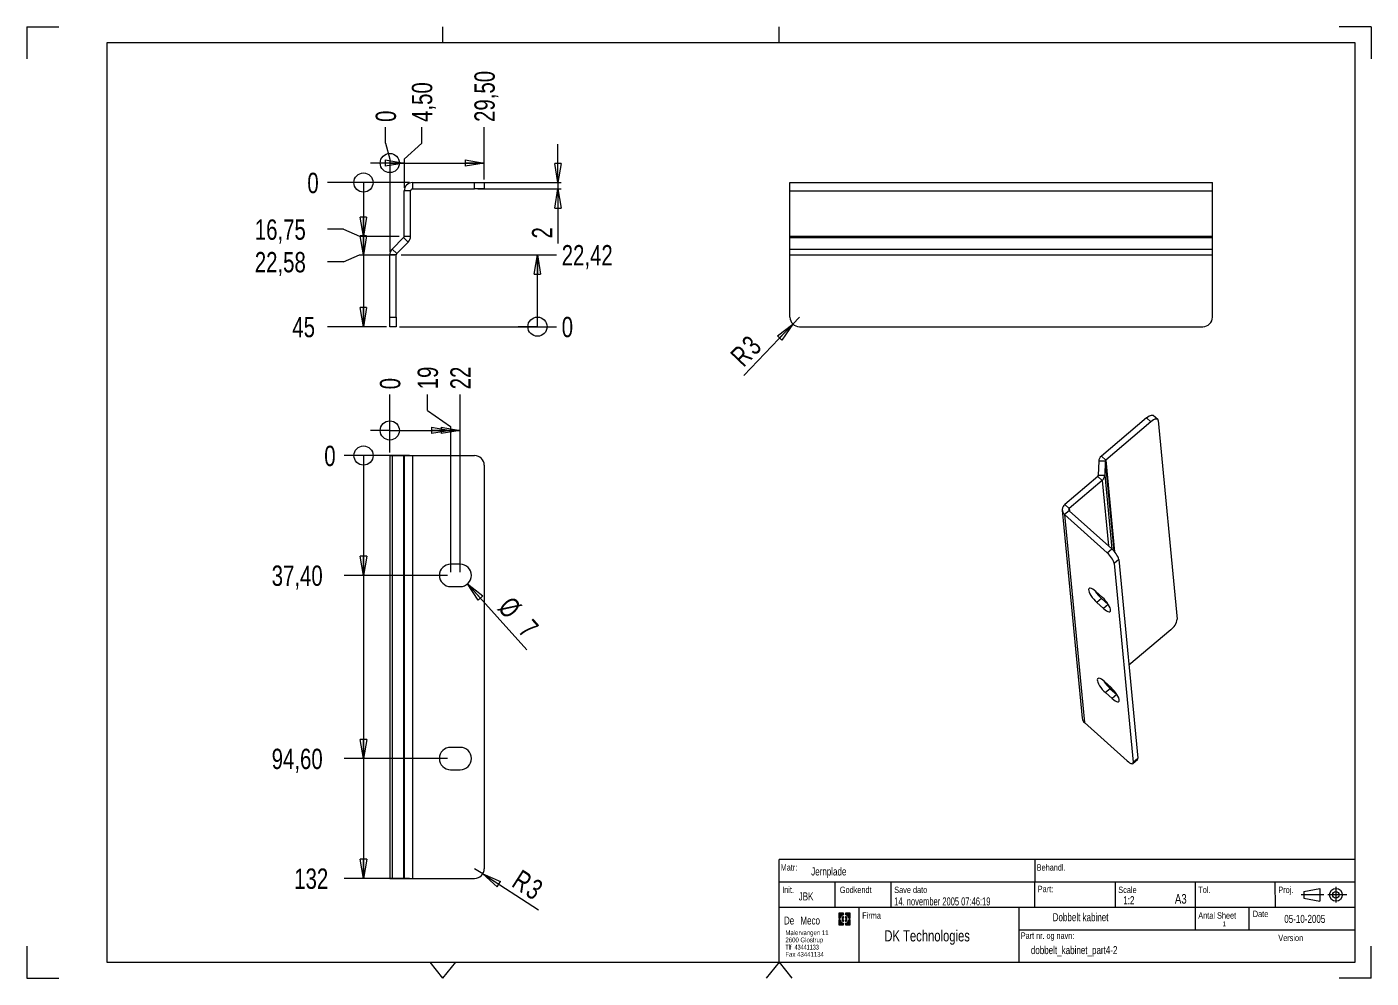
# Model space of a CAD drawing. Extents: x 0 to 420, y 0 to 297.
import ezdxf

# ---------------------------------------------------------------- set-up
doc = ezdxf.new("R2010")
doc.units = 0
doc.layers.get('0').update_dxf_attribs({"linetype": 'CONTINUOUS'})
doc.layers.add('FORMAT', color=7, linetype='CONTINUOUS')
doc.styles.add('SLDTEXTSTYLE0', font='TXT', dxfattribs={"width": 0.75})
doc.styles.add('SLDTEXTSTYLE1', font='TXT', dxfattribs={"width": 0.675})
doc.styles.add('SLDTEXTSTYLE2', font='TXT', dxfattribs={"width": 0.681818})
doc.styles.add('SLDTEXTSTYLE3', font='TXT', dxfattribs={"width": 0.703125})
doc.dimstyles.new('SLDDIMSTYLE0', dxfattribs={"dimtxt": 6.35, "dimasz": 1.998133, "dimexe": 0, "dimexo": 0.0625, "dimgap": 1.5875, "dimtad": 0, "dimtih": 1, "dimtoh": 1, "dimdec": 0, "dimtxsty": 'SLDTEXTSTYLE0', "dimblk1": 'ORIGIN', "dimblk2": 'ORIGIN', "dimsah": 1, "dimcen": 0.09, "dimazin": 3, "dimtfac": 1, "dimtofl": 0, "dimtmove": 0, "dimatfit": 3, "dimtolj": 1, "dimtzin": 12})
doc.dimstyles.new('SLDDIMSTYLE1', dxfattribs={"dimtxt": 6.35, "dimasz": 5.9944, "dimexe": 0, "dimexo": 0.0625, "dimgap": 1.5875, "dimtad": 0, "dimtih": 1, "dimtoh": 1, "dimzin": 12, "dimtxsty": 'SLDTEXTSTYLE0', "dimblk1": 'CLOSED', "dimblk2": 'CLOSED', "dimsah": 1, "dimcen": 0.09, "dimazin": 3, "dimtfac": 1, "dimtofl": 0, "dimtmove": 0, "dimatfit": 3, "dimtolj": 1, "dimtzin": 12})
doc.dimstyles.new('SLDDIMSTYLE2', dxfattribs={"dimtxt": 6.35, "dimasz": 5.9944, "dimexe": 0, "dimexo": 0.0625, "dimgap": 1.5875, "dimtad": 1, "dimtih": 1, "dimtoh": 1, "dimzin": 12, "dimtxsty": 'SLDTEXTSTYLE0', "dimblk1": 'CLOSED', "dimblk2": 'CLOSED', "dimsah": 1, "dimcen": 0.09, "dimazin": 3, "dimtfac": 1, "dimtofl": 0, "dimtmove": 0, "dimatfit": 3, "dimtolj": 1, "dimtzin": 12})
doc.dimstyles.new('SLDDIMSTYLE3', dxfattribs={"dimtxt": 6.35, "dimasz": 5.9944, "dimexe": 0, "dimexo": 0.0625, "dimgap": 1.5875, "dimtad": 1, "dimtih": 1, "dimtoh": 1, "dimzin": 12, "dimtxsty": 'SLDTEXTSTYLE0', "dimblk1": 'CLOSED', "dimblk2": 'CLOSED', "dimsah": 1, "dimcen": 0.09, "dimazin": 3, "dimtfac": 1, "dimtofl": 0, "dimtmove": 0, "dimatfit": 3, "dimtolj": 1, "dimtzin": 12})
doc.dimstyles.new('SLDDIMSTYLE4', dxfattribs={"dimtxt": 6.35, "dimasz": 5.9944, "dimexe": 0, "dimexo": 0.0625, "dimgap": 1.5875, "dimtad": 1, "dimtih": 1, "dimtoh": 1, "dimzin": 12, "dimtxsty": 'SLDTEXTSTYLE0', "dimblk1": 'CLOSED', "dimblk2": 'CLOSED', "dimsah": 1, "dimcen": 0.09, "dimazin": 3, "dimtfac": 1, "dimtofl": 0, "dimtmove": 0, "dimatfit": 3, "dimtolj": 1, "dimtzin": 12})

# ---------------------------------------------------------------- blocks, each defined once
blk = doc.blocks.new('_ORIGIN')
at = {"color": 0, "linetype": 'BYBLOCK'}
blk.add_line((0, 0), (-1, 0), dxfattribs=at)
blk.add_circle((0, 0), 0.5, dxfattribs=at)
blk = doc.blocks.new('*D1')
at = {"layer": 'FORMAT'}
blk.add_line((119.5, 163.15), (99.18, 163.15), dxfattribs=at)
at = {"layer": 'FORMAT', "xscale": 5.9944, "yscale": 5.9944}
blk.add_blockref('_ORIGIN', (105.18, 163.15, 0.1), dxfattribs=at)
at = {"layer": 'FORMAT', "insert": (92.91, 166.22), "char_height": 6.35, "attachment_point": 1, "style": 'SLDTEXTSTYLE0'}
blk.add_mtext('0', dxfattribs=at)
blk = doc.blocks.new('_CLOSED')
at = {"color": 0, "linetype": 'BYBLOCK'}
for p, q in [((-1, 0.166667), (0, 0)), ((-1, 0.166667), (-1, -0.166667)), ((0, 0), (-1, -0.166667)), ((0, 0), (-1, 0))]:
    blk.add_line(p, q, dxfattribs=at)
blk = doc.blocks.new('*D3')
at = {"layer": 'FORMAT'}
for p, q in [((105.18, 163.15), (105.18, 125.75)), ((131.4, 125.75), (99.18, 125.75))]:
    blk.add_line(p, q, dxfattribs=at)
at = {"layer": 'FORMAT', "xscale": 5.9944, "yscale": 5.9944, "rotation": 270.0000000000004}
blk.add_blockref('_CLOSED', (105.18, 125.75, 0.1), dxfattribs=at)
at = {"layer": 'FORMAT', "insert": (76.49, 128.82), "char_height": 6.35, "attachment_point": 1, "style": 'SLDTEXTSTYLE0'}
blk.add_mtext('37,40', dxfattribs=at)
blk = doc.blocks.new('*D5')
at = {"layer": 'FORMAT'}
for p, q in [((105.18, 125.75), (105.18, 68.55)), ((131.4, 68.55), (99.18, 68.55))]:
    blk.add_line(p, q, dxfattribs=at)
at = {"layer": 'FORMAT', "xscale": 5.9944, "yscale": 5.9944, "rotation": 270.0000000000004}
blk.add_blockref('_CLOSED', (105.18, 68.55, 0.1), dxfattribs=at)
at = {"layer": 'FORMAT', "insert": (76.49, 71.62), "char_height": 6.35, "attachment_point": 1, "style": 'SLDTEXTSTYLE0'}
blk.add_mtext('94,60', dxfattribs=at)
blk = doc.blocks.new('*D6')
at = {"layer": 'FORMAT'}
for p, q in [((105.18, 68.55), (105.18, 31.15)), ((119.5, 31.15), (99.18, 31.15))]:
    blk.add_line(p, q, dxfattribs=at)
at = {"layer": 'FORMAT', "xscale": 5.9944, "yscale": 5.9944, "rotation": 270.0000000000004}
blk.add_blockref('_CLOSED', (105.18, 31.15, 0.1), dxfattribs=at)
at = {"layer": 'FORMAT', "insert": (83.53, 34.22), "char_height": 6.35, "attachment_point": 1, "style": 'SLDTEXTSTYLE0'}
blk.add_mtext('132', dxfattribs=at)
blk = doc.blocks.new('*D7')
at = {"layer": 'FORMAT'}
blk.add_line((113.39, 164.14), (113.39, 182.26), dxfattribs=at)
at = {"layer": 'FORMAT', "xscale": 5.9944, "yscale": 5.9944}
blk.add_blockref('_ORIGIN', (113.39, 171.01, 0.1), dxfattribs=at)
at = {"layer": 'FORMAT', "insert": (110.32, 183.84), "char_height": 6.35, "attachment_point": 1, "rotation": 90, "style": 'SLDTEXTSTYLE0'}
blk.add_mtext('0', dxfattribs=at)
blk = doc.blocks.new('*D8')
at = {"layer": 'FORMAT'}
for p, q in [((125.16, 177.26), (125.16, 182.26)), ((125.16, 177.26), (132.39, 172.26)), ((132.39, 172.26), (132.39, 126.74)), ((113.39, 171.01), (132.39, 171.01))]:
    blk.add_line(p, q, dxfattribs=at)
at = {"layer": 'FORMAT', "xscale": 5.9944, "yscale": 5.9944}
blk.add_blockref('_CLOSED', (132.39, 171.01, 0.1), dxfattribs=at)
at = {"layer": 'FORMAT', "insert": (122.09, 183.84), "char_height": 6.35, "attachment_point": 1, "rotation": 90, "style": 'SLDTEXTSTYLE0'}
blk.add_mtext('19', dxfattribs=at)
blk = doc.blocks.new('*D9')
at = {"layer": 'FORMAT'}
for p, q in [((135.39, 126.74), (135.39, 182.26)), ((132.39, 171.01), (135.39, 171.01))]:
    blk.add_line(p, q, dxfattribs=at)
at = {"layer": 'FORMAT', "xscale": 5.9944, "yscale": 5.9944}
blk.add_blockref('_CLOSED', (135.39, 171.01, 0.1), dxfattribs=at)
at = {"layer": 'FORMAT', "insert": (132.32, 183.84), "char_height": 6.35, "attachment_point": 1, "rotation": 90, "style": 'SLDTEXTSTYLE0'}
blk.add_mtext('22', dxfattribs=at)
blk = doc.blocks.new('*D10')
at = {"layer": 'FORMAT'}
blk.add_line((137.72, 123.14), (156.17, 102.53), dxfattribs=at)
at = {"layer": 'FORMAT', "xscale": 5.9944, "yscale": 5.9944, "rotation": 131.8299666626643}
blk.add_blockref('_CLOSED', (137.72, 123.14, 22.6), dxfattribs=at)
at = {"layer": 'FORMAT', "char_height": 6.35, "attachment_point": 1, "rotation": 311.83, "style": 'SLDTEXTSTYLE0'}
for s, insert in [('%%c', (151.56, 119.67)), ('7', (157.94, 112.54))]:
    blk.add_mtext(s, dxfattribs=dict(at, insert=insert))
blk = doc.blocks.new('*D11')
at = {"layer": 'FORMAT'}
for q in [(139.89, 34.15), (159.84, 21.34)]:
    blk.add_line((142.41, 32.53), q, dxfattribs=at)
at = {"layer": 'FORMAT', "xscale": 5.9944, "yscale": 5.9944, "rotation": 147.2956078243763}
blk.add_blockref('_CLOSED', (142.41, 32.53, 22.6), dxfattribs=at)
at = {"layer": 'FORMAT', "char_height": 6.35, "attachment_point": 1, "rotation": 327.2956, "style": 'SLDTEXTSTYLE0'}
for s, insert in [('R', (154.52, 34.17)), ('3', (158.84, 31.4))]:
    blk.add_mtext(s, dxfattribs=dict(at, insert=insert))
blk = doc.blocks.new('*D12')
at = {"layer": 'FORMAT'}
blk.add_line((119.5, 248.39), (93.91, 248.39), dxfattribs=at)
at = {"layer": 'FORMAT', "xscale": 5.9944, "yscale": 5.9944}
blk.add_blockref('_ORIGIN', (105.16, 248.39, 0.1), dxfattribs=at)
at = {"layer": 'FORMAT', "insert": (87.63, 251.46), "char_height": 6.35, "attachment_point": 1, "style": 'SLDTEXTSTYLE0'}
blk.add_mtext('0', dxfattribs=at)
blk = doc.blocks.new('*D13')
at = {"layer": 'FORMAT'}
for p, q in [((105.16, 248.39), (105.16, 231.64)), ((98.91, 233.81), (93.91, 233.81)), ((98.91, 233.81), (103.91, 231.64)), ((103.91, 231.64), (116.3, 231.64))]:
    blk.add_line(p, q, dxfattribs=at)
at = {"layer": 'FORMAT', "xscale": 5.9944, "yscale": 5.9944, "rotation": 270.0000000000004}
blk.add_blockref('_CLOSED', (105.16, 231.64, 0.1), dxfattribs=at)
at = {"layer": 'FORMAT', "insert": (71.21, 236.88), "char_height": 6.35, "attachment_point": 1, "style": 'SLDTEXTSTYLE0'}
blk.add_mtext('16,75', dxfattribs=at)
blk = doc.blocks.new('*D14')
at = {"layer": 'FORMAT'}
for p, q in [((105.16, 231.64), (105.16, 225.81)), ((98.91, 223.64), (93.91, 223.64)), ((98.91, 223.64), (103.91, 225.81)), ((103.91, 225.81), (115, 225.81))]:
    blk.add_line(p, q, dxfattribs=at)
at = {"layer": 'FORMAT', "xscale": 5.9944, "yscale": 5.9944, "rotation": 270.0000000000004}
blk.add_blockref('_CLOSED', (105.16, 225.81, 0.1), dxfattribs=at)
at = {"layer": 'FORMAT', "insert": (71.21, 226.71), "char_height": 6.35, "attachment_point": 1, "style": 'SLDTEXTSTYLE0'}
blk.add_mtext('22,58', dxfattribs=at)
blk = doc.blocks.new('*D15')
at = {"layer": 'FORMAT'}
for p, q in [((105.16, 225.81), (105.16, 203.39)), ((112.4, 203.39), (93.91, 203.39))]:
    blk.add_line(p, q, dxfattribs=at)
at = {"layer": 'FORMAT', "xscale": 5.9944, "yscale": 5.9944, "rotation": 270.0000000000004}
blk.add_blockref('_CLOSED', (105.16, 203.39, 0.1), dxfattribs=at)
at = {"layer": 'FORMAT', "insert": (82.94, 206.46), "char_height": 6.35, "attachment_point": 1, "style": 'SLDTEXTSTYLE0'}
blk.add_mtext('45', dxfattribs=at)
blk = doc.blocks.new('*D16')
at = {"layer": 'FORMAT'}
for p, q in [((112.05, 260.74), (112.05, 265.74)), ((112.05, 260.74), (113.39, 255.74)), ((113.39, 255.74), (113.39, 226.8))]:
    blk.add_line(p, q, dxfattribs=at)
at = {"layer": 'FORMAT', "xscale": 5.9944, "yscale": 5.9944}
blk.add_blockref('_ORIGIN', (113.39, 254.49, 0.1), dxfattribs=at)
at = {"layer": 'FORMAT', "insert": (108.98, 267.33), "char_height": 6.35, "attachment_point": 1, "rotation": 90, "style": 'SLDTEXTSTYLE0'}
blk.add_mtext('0', dxfattribs=at)
blk = doc.blocks.new('*D17')
at = {"layer": 'FORMAT'}
for p, q in [((123.37, 260.74), (123.37, 265.74)), ((123.37, 260.74), (117.89, 255.74)), ((113.39, 254.49), (117.89, 254.49)), ((117.89, 255.74), (117.89, 246.78))]:
    blk.add_line(p, q, dxfattribs=at)
at = {"layer": 'FORMAT', "xscale": 5.9944, "yscale": 5.9944}
blk.add_blockref('_CLOSED', (117.89, 254.49, 0.1), dxfattribs=at)
at = {"layer": 'FORMAT', "insert": (120.3, 267.33), "char_height": 6.35, "attachment_point": 1, "rotation": 90, "style": 'SLDTEXTSTYLE0'}
blk.add_mtext('4,50', dxfattribs=at)
blk = doc.blocks.new('*D18')
at = {"layer": 'FORMAT'}
for p, q in [((142.89, 249.38), (142.89, 265.74)), ((117.89, 254.49), (142.89, 254.49))]:
    blk.add_line(p, q, dxfattribs=at)
at = {"layer": 'FORMAT', "xscale": 5.9944, "yscale": 5.9944}
blk.add_blockref('_CLOSED', (142.89, 254.49, 0.1), dxfattribs=at)
at = {"layer": 'FORMAT', "insert": (139.82, 267.33), "char_height": 6.35, "attachment_point": 1, "rotation": 90, "style": 'SLDTEXTSTYLE0'}
blk.add_mtext('29,50', dxfattribs=at)
blk = doc.blocks.new('*D19')
at = {"layer": 'FORMAT'}
blk.add_line((116.38, 203.39), (165.52, 203.39), dxfattribs=at)
at = {"layer": 'FORMAT', "xscale": 5.9944, "yscale": 5.9944}
blk.add_blockref('_ORIGIN', (159.53, 203.39, 0.1), dxfattribs=at)
at = {"layer": 'FORMAT', "insert": (167.11, 206.46), "char_height": 6.35, "attachment_point": 1, "style": 'SLDTEXTSTYLE0'}
blk.add_mtext('0', dxfattribs=at)
blk = doc.blocks.new('*D20')
at = {"layer": 'FORMAT'}
for p, q in [((116.98, 225.81), (165.52, 225.81)), ((159.53, 203.39), (159.53, 225.81))]:
    blk.add_line(p, q, dxfattribs=at)
at = {"layer": 'FORMAT', "xscale": 5.9944, "yscale": 5.9944, "rotation": 90.0000000000004}
blk.add_blockref('_CLOSED', (159.53, 225.81, 0.1), dxfattribs=at)
at = {"layer": 'FORMAT', "insert": (167.11, 228.88), "char_height": 6.35, "attachment_point": 1, "style": 'SLDTEXTSTYLE0'}
blk.add_mtext('22,42', dxfattribs=at)
blk = doc.blocks.new('*D21')
at = {"layer": 'FORMAT'}
for p, q in [((165.93, 248.39), (165.93, 260.38)), ((140.88, 248.39), (166.92, 248.39)), ((165.93, 248.39), (165.93, 246.39)), ((140.88, 246.39), (166.92, 246.39)), ((165.93, 246.39), (165.93, 229.34))]:
    blk.add_line(p, q, dxfattribs=at)
at = {"layer": 'FORMAT', "xscale": 5.9944, "yscale": 5.9944}
for p, rotation in [((165.93, 248.39, 0.1), 270.0000000000004), ((165.93, 246.39, 0.1), 90.0000000000004)]:
    blk.add_blockref('_CLOSED', p, dxfattribs=dict(at, rotation=rotation))
at = {"layer": 'FORMAT', "insert": (157.82, 230.93), "char_height": 6.35, "attachment_point": 1, "rotation": 90, "style": 'SLDTEXTSTYLE0'}
blk.add_mtext('2', dxfattribs=at)
blk = doc.blocks.new('*D22')
at = {"layer": 'FORMAT'}
for q in [(241.43, 206.39), (223.97, 188.2)]:
    blk.add_line((239.35, 204.22), q, dxfattribs=at)
at = {"layer": 'FORMAT', "xscale": 5.9944, "yscale": 5.9944, "rotation": 46.18033784916314}
blk.add_blockref('_CLOSED', (239.35, 204.22, 14.6), dxfattribs=at)
at = {"layer": 'FORMAT', "char_height": 6.35, "attachment_point": 1, "rotation": 46.1803, "style": 'SLDTEXTSTYLE0'}
for s, insert in [('3', (222.89, 198.56)), ('R', (219.34, 194.85))]:
    blk.add_mtext(s, dxfattribs=dict(at, insert=insert))

msp = doc.modelspace()

# ---------------------------------------------------------------- linework, layer by layer
at = {"color": 7, "linetype": 'CONTINUOUS'}
for p, q in [((0, 297), (0, 287)), ((0, 297), (10, 297)), ((130, 292), (130, 297)), ((235, 292), (235, 297)), ((420, 297), (410, 297)), ((420, 297), (420, 287)), ((25, 292), (25, 5)), ((415, 292), (25, 292)), ((415, 5), (415, 292)), ((120.4891, 248.3879), (120.4891, 246.3879)), ((120.4891, 248.3879), (139.8891, 248.3879)), ((139.8891, 246.3879), (139.8891, 248.3879)), ((139.8891, 248.3879), (142.8891, 248.3879)), ((142.8891, 248.3879), (142.8891, 246.3879)), ((238.4261, 248.3879), (370.4261, 248.3879)), ((238.4261, 245.7879), (238.4261, 248.3879)), ((370.4261, 245.7879), (370.4261, 248.3879)), ((119.8891, 245.7879), (117.8891, 245.7879)), ((117.8891, 231.6364), (117.8891, 245.7879)), ((119.8891, 231.6364), (119.8891, 245.7879)), ((120.4891, 246.3879), (139.8891, 246.3879)), ((142.8891, 246.3879), (139.8891, 246.3879)), ((238.4261, 245.7879), (370.4261, 245.7879)), ((238.4261, 231.6364), (238.4261, 245.7879)), ((370.4261, 231.6364), (370.4261, 245.7879)), ((114.1506, 227.6494), (117.7133, 231.2121)), ((119.1276, 229.7979), (117.7133, 231.2121)), ((117.8891, 231.6364), (119.8891, 231.6364)), ((238.4261, 231.2121), (238.4261, 231.6364)), ((238.4261, 231.6364), (370.4261, 231.6364)), ((238.4261, 227.6494), (238.4261, 231.2121)), ((238.4261, 231.2121), (370.4261, 231.2121)), ((370.4261, 231.2121), (370.4261, 231.6364)), ((370.4261, 227.6494), (370.4261, 231.2121)), ((114.1506, 227.6494), (115.5648, 226.2352)), ((115.5648, 226.2352), (119.1276, 229.7979)), ((238.4261, 227.6494), (370.4261, 227.6494)), ((238.4261, 225.8109), (238.4261, 227.6494)), ((370.4261, 225.8109), (370.4261, 227.6494)), ((115.3891, 225.8109), (113.3891, 225.8109)), ((113.3891, 206.3879), (113.3891, 225.8109)), ((115.3891, 206.3879), (115.3891, 225.8109)), ((238.4261, 206.3879), (238.4261, 225.8109)), ((238.4261, 225.8109), (370.4261, 225.8109)), ((370.4261, 206.3879), (370.4261, 225.8109)), ((113.3891, 206.3879), (115.3891, 206.3879)), ((113.3891, 203.3879), (113.3891, 206.3879)), ((115.3891, 206.3879), (115.3891, 203.3879)), ((115.3891, 203.3879), (113.3891, 203.3879)), ((241.4261, 203.3879), (367.4261, 203.3879)), ((349.7999, 174.9236), (335.7118, 162.9733)), ((351.1735, 173.6915), (337.0854, 161.7412)), ((351.1735, 173.6915), (349.7999, 174.9236)), ((353.318, 174.4491), (351.9444, 175.6813)), ((353.4908, 174.0617), (359.4256, 112.0885)), ((113.3891, 163.1499), (113.3891, 31.1499)), ((113.3891, 163.1499), (114.1506, 163.1499)), ((114.1506, 163.1499), (114.1506, 31.1499)), ((114.1506, 163.1499), (117.7133, 163.1499)), ((117.7133, 163.1499), (117.7133, 31.1499)), ((117.7133, 163.1499), (117.8891, 163.1499)), ((117.8891, 163.1499), (117.8891, 31.1499)), ((117.8891, 163.1499), (120.4891, 163.1499)), ((120.4891, 163.1499), (120.4891, 31.1499)), ((120.4891, 163.1499), (139.8891, 163.1499)), ((142.8891, 160.1499), (142.8891, 34.1499)), ((334.9013, 161.373), (334.764, 156.9861)), ((336.8984, 161.3719), (334.9013, 161.373)), ((335.7118, 162.9733), (337.0854, 161.7412)), ((336.8984, 161.3719), (336.761, 156.985)), ((336.8984, 161.3719), (339.5768, 133.4027)), ((337.0854, 161.7412), (339.8262, 133.1207)), ((334.577, 156.6168), (324.3125, 147.9099)), ((335.9505, 155.3847), (334.577, 156.6168)), ((334.764, 156.9861), (336.761, 156.985)), ((336.761, 156.985), (338.9612, 134.0102)), ((335.9505, 155.3847), (325.6861, 146.6778)), ((335.9505, 155.3847), (337.9069, 134.956)), ((324.3125, 147.9099), (325.6861, 146.6778)), ((323.51, 146.0603), (329.7273, 81.1359)), ((325.6629, 145.939), (324.2123, 144.7084)), ((324.2123, 144.7084), (330.4296, 79.7841)), ((324.2123, 144.7084), (337.536, 132.7569)), ((325.6629, 145.939), (338.9866, 133.9874)), ((325.6861, 146.6778), (325.7656, 145.8469)), ((337.536, 132.7569), (338.9866, 133.9874)), ((341.1883, 130.6637), (339.7377, 129.4331)), ((341.1883, 130.6637), (347.1231, 68.6904)), ((135.3891, 129.2499), (132.3891, 129.2499)), ((339.7377, 129.4331), (345.6724, 67.4599)), ((132.3891, 122.2499), (135.3891, 122.2499)), ((336.0422, 118.8554), (333.9818, 120.7036)), ((335.7622, 118.4911), (334.3115, 117.2606)), ((335.7622, 118.4911), (337.8225, 116.6429)), ((334.3115, 117.2606), (336.3719, 115.4124)), ((337.8225, 116.6429), (336.3719, 115.4124)), ((337.8225, 116.6429), (338.0074, 116.4818)), ((357.3909, 108.7671), (344.3449, 97.7008)), ((338.7364, 90.7215), (336.676, 92.5697)), ((338.4564, 90.3572), (337.0057, 89.1267)), ((337.0057, 89.1267), (339.0661, 87.2785)), ((338.4564, 90.3572), (340.5167, 88.509)), ((340.5167, 88.509), (339.0661, 87.2785)), ((340.3376, 88.9077), (340.2012, 88.792)), ((340.5167, 88.509), (340.7016, 88.3479)), ((330.4296, 79.7841), (343.7533, 67.8325)), ((135.3891, 72.0499), (132.3891, 72.0499)), ((345.5527, 67.0203), (347.0033, 68.2508)), ((345.6724, 67.4599), (347.1231, 68.6904)), ((132.3891, 65.0499), (135.3891, 65.0499)), ((235, 5), (235, 37)), ((415, 37), (235, 37)), ((314.9415, 37), (314.9415, 30)), ((113.3891, 31.1499), (114.1506, 31.1499)), ((114.1506, 31.1499), (117.7133, 31.1499)), ((117.7133, 31.1499), (117.8891, 31.1499)), ((117.8891, 31.1499), (120.4891, 31.1499)), ((120.4891, 31.1499), (139.8891, 31.1499)), ((415, 30), (235, 30)), ((252.5, 22), (252.5, 30)), ((270, 22), (270, 30)), ((314.9415, 22), (314.9415, 30)), ((340, 30), (340, 22)), ((365, 30), (365, 15)), ((390.0835, 22), (390, 30)), ((405.1996, 26), (398.1524, 26)), ((399, 27), (404, 28)), ((399, 27), (399, 25)), ((404, 28), (404, 24)), ((412.4163, 26), (406.4589, 26)), ((409, 28.4573), (409, 23.5669)), ((415, 22), (235, 22)), ((260, 5), (260, 22)), ((310, 5), (310, 22)), ((381.7417, 22), (381.7417, 15)), ((399, 25), (404, 24)), ((255.1997, 20.2343), (253.6647, 20.2343)), ((253.6647, 20.2343), (253.6647, 18.6993)), ((253.6647, 18.6993), (254.09, 18.6993)), ((253.6647, 18.1693), (253.6647, 16.6343)), ((254.09, 18.1693), (253.6647, 18.1693)), ((253.7147, 20.1843), (253.7147, 18.7493)), ((255.1497, 20.1843), (253.7147, 20.1843)), ((253.7147, 18.7493), (254.0493, 18.7493)), ((253.7147, 18.1193), (253.7147, 16.6843)), ((254.0493, 18.1193), (253.7147, 18.1193)), ((254.1407, 19.0962), (253.7432, 18.7848)), ((253.7432, 18.7848), (254.0303, 18.7937)), ((254.7371, 19.7387), (253.7498, 19.4473)), ((253.7498, 19.4473), (254.6664, 19.6769)), ((254.6664, 19.6769), (253.7498, 19.2463)), ((253.7498, 19.4473), (254.6664, 19.6769)), ((253.7498, 19.2463), (254.5582, 19.6018)), ((253.7498, 19.2463), (254.5582, 19.6018)), ((254.5582, 19.6018), (253.7498, 19.4473)), ((254.4235, 19.5002), (253.7498, 19.2463)), ((254.4235, 19.5002), (253.7542, 18.9615)), ((253.7542, 18.9615), (254.302, 19.3832)), ((253.7542, 18.9615), (254.302, 19.3832)), ((254.1407, 19.0962), (253.7542, 18.9615)), ((254.5582, 19.6018), (253.7564, 19.1072)), ((253.7564, 19.1072), (254.4235, 19.5002)), ((253.7564, 19.1072), (254.4235, 19.5002)), ((254.302, 19.3832), (253.7564, 19.1072)), ((255.1037, 19.8734), (253.7608, 19.6747)), ((253.7608, 19.6747), (255.1497, 19.8497)), ((255.1497, 19.8497), (253.7608, 19.6747)), ((253.7608, 19.6747), (255.1497, 19.8497)), ((253.7608, 19.6747), (254.8674, 19.7807)), ((253.7608, 19.6747), (254.8674, 19.7807)), ((254.8674, 19.7807), (253.7608, 19.6747)), ((254.7371, 19.7387), (253.7608, 19.6747)), ((254.302, 19.3832), (253.7653, 18.8444)), ((253.7653, 18.8444), (254.1407, 19.0962)), ((253.7653, 18.8444), (254.1407, 19.0962)), ((254.0303, 18.7937), (253.7653, 18.8444)), ((254.8674, 19.7807), (253.7675, 19.6129)), ((253.7675, 19.6129), (254.7371, 19.7387)), ((253.7675, 19.6129), (254.7371, 19.7387)), ((254.6664, 19.6769), (253.7675, 19.6129)), ((255.1037, 20.1251), (253.7697, 19.8602)), ((253.7697, 19.8602), (255.1037, 19.8734)), ((253.7697, 19.8602), (255.1037, 19.8734)), ((255.1037, 19.8734), (253.7697, 19.8602)), ((253.7697, 19.8602), (255.1037, 19.8734)), ((255.1037, 19.8734), (253.7697, 19.8602)), ((253.7697, 19.8602), (255.1037, 19.8734)), ((255.1497, 19.8497), (253.7697, 19.8602)), ((253.7805, 16.7459), (253.7739, 18.0733)), ((253.7739, 18.0733), (254.0388, 16.7393)), ((253.7763, 20.1185), (255.1037, 20.1251)), ((255.1037, 19.8734), (253.7763, 20.1185)), ((254.0256, 18.0733), (253.7805, 16.7459)), ((254.0388, 16.7393), (254.0256, 18.0733)), ((254.0256, 18.0733), (254.2243, 16.7304)), ((254.0388, 16.7393), (254.0256, 18.0733)), ((254.0256, 18.0733), (254.0388, 16.7393)), ((254.0388, 16.7393), (254.0256, 18.0733)), ((254.0256, 18.0733), (254.0388, 16.7393)), ((254.0388, 16.7393), (254.0256, 18.0733)), ((254.0493, 18.1193), (254.0388, 16.7393)), ((254.2243, 16.7304), (254.0493, 18.1193)), ((254.0493, 18.1193), (254.2243, 16.7304)), ((254.2243, 16.7304), (254.0493, 18.1193)), ((254.2243, 16.7304), (254.1183, 17.837)), ((254.1183, 17.837), (254.2243, 16.7304)), ((254.2243, 16.7304), (254.1183, 17.837)), ((254.1183, 17.837), (254.2861, 16.7371)), ((254.2861, 16.7371), (254.1603, 17.7067)), ((254.1603, 17.7067), (254.4517, 16.7194)), ((254.2861, 16.7371), (254.1603, 17.7067)), ((254.1603, 17.7067), (254.2243, 16.7304)), ((254.4517, 16.7194), (254.2221, 17.636)), ((254.2221, 17.636), (254.6527, 16.7194)), ((254.4517, 16.7194), (254.2221, 17.636)), ((254.2221, 17.636), (254.2861, 16.7371)), ((254.6527, 16.7194), (254.2972, 17.5278)), ((254.2972, 17.5278), (254.7918, 16.726)), ((254.6527, 16.7194), (254.2972, 17.5278)), ((254.2972, 17.5278), (254.4517, 16.7194)), ((254.7918, 16.726), (254.3987, 17.3931)), ((254.3987, 17.3931), (254.9375, 16.7238)), ((254.7918, 16.726), (254.3987, 17.3931)), ((254.3987, 17.3931), (254.6527, 16.7194)), ((254.9375, 16.7238), (254.5158, 17.2716)), ((254.5158, 17.2716), (255.0545, 16.7349)), ((254.9375, 16.7238), (254.5158, 17.2716)), ((254.5158, 17.2716), (254.7918, 16.726)), ((254.6571, 18.6993), (255.1997, 18.6993)), ((255.1997, 18.1693), (254.6571, 18.1693)), ((254.7293, 18.7493), (255.1497, 18.7493)), ((255.1497, 18.1193), (254.7293, 18.1193)), ((255.117, 18.8798), (254.7967, 18.776)), ((254.7967, 18.776), (255.1082, 18.7848)), ((254.9221, 17.9165), (254.8006, 18.0844)), ((254.8006, 18.0844), (255.0126, 17.8436)), ((255.0545, 16.7349), (254.8028, 17.1103)), ((254.8028, 17.1103), (255.1142, 16.7128)), ((255.0545, 16.7349), (254.8028, 17.1103)), ((254.8028, 17.1103), (254.9375, 16.7238)), ((255.1148, 18.9526), (254.8365, 18.8246)), ((254.8365, 18.8246), (255.117, 18.8798)), ((254.8365, 18.8246), (255.117, 18.8798)), ((255.1082, 18.7848), (254.8365, 18.8246)), ((255.1148, 19.0984), (254.874, 18.8864)), ((254.874, 18.8864), (255.1148, 18.9526)), ((254.874, 18.8864), (255.1148, 18.9526)), ((255.117, 18.8798), (254.874, 18.8864)), ((254.9463, 18.0844), (254.9221, 17.9165)), ((255.0126, 17.8436), (254.9463, 18.0844)), ((254.9463, 18.0844), (255.0744, 17.8061)), ((255.0126, 17.8436), (254.9463, 18.0844)), ((254.9469, 18.9769), (255.1148, 19.0984)), ((255.1148, 18.9526), (254.9469, 18.9769)), ((255.0192, 18.0866), (255.0126, 17.8436)), ((255.0744, 17.8061), (255.0192, 18.0866)), ((255.0192, 18.0866), (255.123, 17.7663)), ((255.0744, 17.8061), (255.0192, 18.0866)), ((255.1053, 16.9999), (255.0545, 16.7349)), ((255.1142, 18.0778), (255.0744, 17.8061)), ((255.1142, 16.7128), (255.1053, 16.9999)), ((255.123, 17.7663), (255.1142, 18.0778)), ((255.1497, 19.8497), (255.1497, 20.1843)), ((255.1497, 18.7493), (255.1497, 19.1697)), ((255.1497, 17.6989), (255.1497, 18.1193)), ((255.1497, 16.6843), (255.1497, 17.0189)), ((255.1997, 19.809), (255.1997, 20.2343)), ((255.1997, 18.6993), (255.1997, 19.2419)), ((255.1997, 17.6267), (255.1997, 18.1693)), ((255.1997, 16.6343), (255.1997, 17.0596)), ((255.7297, 20.2343), (255.7297, 19.809)), ((257.2647, 20.2343), (255.7297, 20.2343)), ((255.7297, 19.2419), (255.7297, 18.6993)), ((255.7297, 18.6993), (256.2723, 18.6993)), ((256.2723, 18.1693), (255.7297, 18.1693)), ((255.7297, 18.1693), (255.7297, 17.6267)), ((255.7297, 17.0596), (255.7297, 16.6343)), ((255.7797, 20.1843), (255.7797, 19.8497)), ((257.2147, 20.1843), (255.7797, 20.1843)), ((255.7797, 19.1697), (255.7797, 18.7493)), ((255.7797, 18.7493), (256.2001, 18.7493)), ((256.2001, 18.1193), (255.7797, 18.1193)), ((255.7797, 18.1193), (255.7797, 17.6989)), ((257.1686, 17.1939), (255.7797, 17.0189)), ((255.7797, 17.0189), (257.1686, 17.1939)), ((257.1686, 17.1939), (255.7797, 17.0189)), ((255.7797, 17.0189), (257.1597, 17.0084)), ((255.7797, 17.0189), (255.7797, 16.6843)), ((255.9102, 18.782), (255.8064, 19.1023)), ((255.8064, 19.1023), (255.8152, 18.7908)), ((255.8124, 17.9888), (256.1327, 18.0926)), ((256.0929, 18.044), (255.8124, 17.9888)), ((256.0929, 18.044), (255.8124, 17.9888)), ((255.8124, 17.9888), (256.0554, 17.9822)), ((255.8146, 17.9159), (256.0929, 18.044)), ((256.0554, 17.9822), (255.8146, 17.9159)), ((255.8146, 17.7702), (256.0554, 17.9822)), ((256.0554, 17.9822), (255.8146, 17.9159)), ((255.8146, 17.9159), (255.9825, 17.8917)), ((255.9825, 17.8917), (255.8146, 17.7702)), ((256.1266, 19.7582), (255.8152, 20.1558)), ((255.8152, 20.1558), (255.8241, 19.8687)), ((255.8152, 18.7908), (255.855, 19.0625)), ((256.1327, 18.0926), (255.8212, 18.0838)), ((255.8212, 18.0838), (256.0929, 18.044)), ((255.8241, 19.8687), (255.8749, 20.1337)), ((255.8256, 16.9952), (257.1686, 17.1939)), ((257.1597, 17.0084), (255.8256, 16.9952)), ((257.1597, 17.0084), (255.8256, 16.9952)), ((255.8256, 16.9952), (257.1597, 17.0084)), ((257.1597, 17.0084), (255.8256, 16.9952)), ((255.8256, 16.9952), (257.1597, 17.0084)), ((255.8256, 16.7435), (257.1597, 17.0084)), ((257.1597, 17.0084), (255.8256, 16.9952)), ((255.8256, 16.9952), (257.1531, 16.7501)), ((255.855, 19.0625), (255.9102, 18.782)), ((255.983, 18.7842), (255.855, 19.0625)), ((255.855, 19.0625), (255.9102, 18.782)), ((255.8749, 20.1337), (256.1266, 19.7582)), ((256.4136, 19.597), (255.8749, 20.1337)), ((255.8749, 20.1337), (256.1266, 19.7582)), ((255.9102, 18.782), (255.9168, 19.025)), ((255.9168, 19.025), (255.983, 18.7842)), ((256.1288, 18.7842), (255.9168, 19.025)), ((255.9168, 19.025), (255.983, 18.7842)), ((255.983, 18.7842), (256.0073, 18.9521)), ((255.9919, 20.1448), (256.4136, 19.597)), ((256.1266, 19.7582), (255.9919, 20.1448)), ((256.5306, 19.4755), (255.9919, 20.1448)), ((255.9919, 20.1448), (256.4136, 19.597)), ((256.0073, 18.9521), (256.1288, 18.7842)), ((256.062, 17.0879), (257.1619, 17.2557)), ((257.1686, 17.1939), (256.062, 17.0879)), ((256.062, 17.0879), (257.1686, 17.1939)), ((257.1686, 17.1939), (256.062, 17.0879)), ((256.1376, 20.1426), (256.5306, 19.4755)), ((256.4136, 19.597), (256.1376, 20.1426)), ((256.6322, 19.3408), (256.1376, 20.1426)), ((256.1376, 20.1426), (256.5306, 19.4755)), ((256.1923, 17.1299), (257.1796, 17.4213)), ((257.1619, 17.2557), (256.1923, 17.1299)), ((257.1619, 17.2557), (256.1923, 17.1299)), ((256.1923, 17.1299), (257.1686, 17.1939)), ((256.263, 17.1917), (257.1796, 17.6223)), ((257.1796, 17.4213), (256.263, 17.1917)), ((257.1796, 17.4213), (256.263, 17.1917)), ((256.263, 17.1917), (257.1619, 17.2557)), ((256.2767, 20.1492), (256.6322, 19.3408)), ((256.5306, 19.4755), (256.2767, 20.1492)), ((256.7073, 19.2326), (256.2767, 20.1492)), ((256.2767, 20.1492), (256.6322, 19.3408)), ((256.3712, 17.2668), (257.173, 17.7614)), ((257.1796, 17.6223), (256.3712, 17.2668)), ((257.1796, 17.6223), (256.3712, 17.2668)), ((256.3712, 17.2668), (257.1796, 17.4213)), ((256.4777, 20.1492), (256.7073, 19.2326)), ((256.6322, 19.3408), (256.4777, 20.1492)), ((256.7691, 19.1619), (256.4777, 20.1492)), ((256.4777, 20.1492), (256.7073, 19.2326)), ((256.5059, 17.3683), (257.1752, 17.9071)), ((257.173, 17.7614), (256.5059, 17.3683)), ((257.173, 17.7614), (256.5059, 17.3683)), ((256.5059, 17.3683), (257.1796, 17.6223)), ((256.6274, 17.4854), (257.1641, 18.0241)), ((257.1752, 17.9071), (256.6274, 17.4854)), ((257.1752, 17.9071), (256.6274, 17.4854)), ((256.6274, 17.4854), (257.173, 17.7614)), ((256.6433, 20.1315), (256.7691, 19.1619)), ((256.7073, 19.2326), (256.6433, 20.1315)), ((256.8111, 19.0316), (256.6433, 20.1315)), ((256.6433, 20.1315), (256.7691, 19.1619)), ((256.7051, 20.1382), (256.8801, 18.7493)), ((256.8801, 18.7493), (256.7051, 20.1382)), ((256.7051, 20.1382), (256.8111, 19.0316)), ((256.8111, 19.0316), (256.7051, 20.1382)), ((256.9038, 18.7952), (256.7051, 20.1382)), ((256.7051, 20.1382), (256.8801, 18.7493)), ((256.7051, 20.1382), (256.8111, 19.0316)), ((256.7691, 19.1619), (256.7051, 20.1382)), ((256.7887, 17.7724), (257.1862, 18.0838)), ((257.1641, 18.0241), (256.7887, 17.7724)), ((257.1641, 18.0241), (256.7887, 17.7724)), ((256.7887, 17.7724), (257.1752, 17.9071)), ((256.8394, 18.6993), (257.2647, 18.6993)), ((257.2647, 18.1693), (256.8394, 18.1693)), ((256.8801, 18.7493), (256.8906, 20.1293)), ((256.8801, 18.7493), (257.2147, 18.7493)), ((257.2147, 18.1193), (256.8801, 18.1193)), ((256.8906, 20.1293), (256.9038, 18.7952)), ((256.8906, 20.1293), (256.9038, 18.7952)), ((256.9038, 18.7952), (256.8906, 20.1293)), ((256.8906, 20.1293), (256.9038, 18.7952)), ((256.9038, 18.7952), (256.8906, 20.1293)), ((257.1555, 18.7952), (256.8906, 20.1293)), ((256.8906, 20.1293), (256.9038, 18.7952)), ((257.1862, 18.0838), (256.8991, 18.0749)), ((256.8991, 18.0749), (257.1641, 18.0241)), ((256.9038, 18.7952), (257.1489, 20.1227)), ((257.1489, 20.1227), (257.1555, 18.7952)), ((257.2147, 18.7493), (257.2147, 20.1843)), ((257.2147, 16.6843), (257.2147, 18.1193)), ((257.2647, 18.6993), (257.2647, 20.2343)), ((257.2647, 16.6343), (257.2647, 18.1693)), ((253.6647, 16.6343), (255.1997, 16.6343)), ((253.7147, 16.6843), (255.1497, 16.6843)), ((255.7297, 16.6343), (257.2647, 16.6343)), ((255.7797, 16.6843), (257.2147, 16.6843)), ((257.1531, 16.7501), (255.8256, 16.7435)), ((365, 15), (310, 15)), ((415, 15), (365, 15)), ((0, 10), (0, 0)), ((420, 0), (420, 10)), ((25, 5), (415, 5)), ((130, 0), (126.0034, 5)), ((130, 0), (133.9966, 5)), ((235, 5), (231.0034, 0)), ((235, 5), (238.9966, 0)), ((0, 0), (10, 0)), ((420, 0), (410, 0))]:
    msp.add_line(p, q, dxfattribs=at)
at = {"color": 7, "linetype": 'CONTINUOUS', "flags": 128}
for points in [[(349.7999, 174.9236), (350.2272, 175.2554), (350.6434, 175.5177), (351.0327, 175.7004), (351.38, 175.7966), (351.672, 175.8026), (351.8975, 175.718), (351.9444, 175.6813)], [(353.4908, 174.0617), (353.4214, 174.3141), (353.2711, 174.4859), (353.0456, 174.5704), (352.7535, 174.5645), (352.4062, 174.4683), (352.017, 174.2855), (351.6007, 174.0232), (351.1735, 173.6915)], [(333.9818, 120.7036), (333.4856, 121.1142), (333.0184, 121.4317), (332.6004, 121.6422), (332.25, 121.7363), (331.9825, 121.7102), (331.8096, 121.5647), (331.7388, 121.3064), (331.7733, 120.9465), (331.9115, 120.5008), (332.1474, 119.9887), (332.4706, 119.4326), (332.8671, 118.8568), (333.3196, 118.2864), (333.8081, 117.7465), (334.3115, 117.2606)], [(336.3719, 115.4124), (336.868, 115.0017), (337.3353, 114.6842), (337.7533, 114.4738), (338.1037, 114.3796), (338.3712, 114.4058), (338.5441, 114.5512), (338.6148, 114.8096), (338.5804, 115.1694), (338.4422, 115.6152), (338.2063, 116.1273), (337.8831, 116.6834), (337.4865, 117.2592), (337.0341, 117.8295), (336.5455, 118.3695), (336.0422, 118.8554)], [(336.676, 92.5697), (336.1798, 92.9803), (335.7125, 93.2978), (335.2946, 93.5083), (334.9442, 93.6025), (334.6767, 93.5763), (334.5038, 93.4308), (334.433, 93.1725), (334.4675, 92.8126), (334.6057, 92.3669), (334.8416, 91.8548), (335.1648, 91.2987), (335.5613, 90.7229), (336.0137, 90.1525), (336.5023, 89.6126), (337.0057, 89.1267)], [(339.0661, 87.2785), (339.5622, 86.8678), (340.0295, 86.5503), (340.4475, 86.3399), (340.7979, 86.2457), (341.0654, 86.2719), (341.2383, 86.4173), (341.309, 86.6757), (341.2746, 87.0355), (341.1364, 87.4813), (340.9005, 87.9934), (340.5772, 88.5495), (340.1807, 89.1253), (339.7283, 89.6956), (339.2397, 90.2356), (338.7364, 90.7215)], [(343.7533, 67.8325), (344.1526, 67.5003), (344.5311, 67.2375), (344.8742, 67.0544), (345.1689, 66.9578), (345.4037, 66.9516), (345.5696, 67.0359), (345.6604, 67.2075), (345.6724, 67.4599)]]:
    msp.add_lwpolyline(points, dxfattribs=at)
at = {"color": 7, "linetype": 'CONTINUOUS'}
for radius in [2, 1]:
    msp.add_circle((409, 26), radius, dxfattribs=at)
for centre, radius, start, end in [((120.4891, 245.7879), 2.6, 90, 180), ((120.4891, 245.7879), 0.6, 90, 180), ((117.2891, 231.6364), 0.6, 315, 0), ((117.2891, 231.6364), 2.6, 315, 0), ((115.9891, 225.8109), 2.6, 135, 180), ((115.9891, 225.8109), 0.6, 135, 180), ((241.4261, 206.3879), 3, 180, 270), ((367.4261, 206.3879), 3, 270, 0), ((139.8891, 160.1499), 3, 0, 90), ((337.1021, 161.2637), 2.2035, 129.120551, 177.158011), ((337.4062, 161.3467), 0.5085, 129.120551, 177.158011), ((334.2561, 157.0113), 0.5085, 309.120551, 357.158011), ((334.5602, 157.0942), 2.2035, 309.120551, 357.158011), ((325.5844, 146.2678), 2.0771, 127.760341, 228.654069), ((325.9796, 146.2988), 0.4793, 127.760341, 228.654069), ((333.2662, 127.5375), 6.7434, 16.32673, 50.714893), ((334.7169, 128.768), 6.7434, 16.32673, 50.714893), ((132.3891, 125.7499), 3.5, 90, 270), ((135.3891, 125.7499), 3.5, 270, 90), ((342.8599, 126.3681), 10.603, 211.26803, 227.978908), ((354.3838, 112.8932), 5.1056, 306.084748, 350.931339), ((345.5541, 98.2342), 10.603, 211.26803, 227.978908), ((331.7931, 81.3507), 2.0769, 185.937219, 228.968008), ((132.3891, 68.5499), 3.5, 90, 270), ((135.3891, 68.5499), 3.5, 270, 90), ((346.6848, 68.5737), 0.4536, 314.613422, 14.913856), ((139.8891, 34.1499), 3, 270, 0), ((255.4647, 18.4343), 1.45, 102.547057, 167.452943), ((255.4647, 18.4343), 1.45, 192.547057, 257.452943), ((255.4647, 18.4343), 1.4, 100.911102, 169.088898), ((255.4647, 18.4343), 1.4, 190.911102, 259.088898), ((255.4647, 18.4343), 0.85, 108.165612, 161.834388), ((255.4647, 18.4343), 0.85, 198.165612, 251.834388), ((255.4647, 18.4343), 0.8, 113.188038, 156.811962), ((255.4647, 18.4343), 0.8, 203.188038, 246.811962), ((255.4647, 18.4343), 1.4, 10.911102, 79.088898), ((255.4647, 18.4343), 0.85, 18.165612, 71.834388), ((255.4647, 18.4343), 0.85, 288.165612, 341.834388), ((255.4647, 18.4343), 1.4, 280.911102, 349.088898), ((255.4647, 18.4343), 1.45, 12.547057, 77.452943), ((255.4647, 18.4343), 0.8, 23.188038, 66.811962), ((255.4647, 18.4343), 0.8, 293.188038, 336.811962), ((255.4647, 18.4343), 1.45, 282.547057, 347.452943)]:
    msp.add_arc(centre, radius, start, end, dxfattribs=at)

# ---------------------------------------------------------------- texts
at = {"color": 7, "linetype": 'CONTINUOUS', "attachment_point": 1}
for s, insert, char_height, style in [('Matr:', (235.5, 35.5547), 2, 'SLDTEXTSTYLE0'), ('Jernplade', (245.046, 34.542), 2.5, 'SLDTEXTSTYLE0'), ('Behandl.', (315.5, 35.5547), 2, 'SLDTEXTSTYLE0'), ('Init.', (236, 28.5547), 2, 'SLDTEXTSTYLE0'), ('JBK', (241.153, 26.7635), 2.5, 'SLDTEXTSTYLE0'), ('Godkendt', (254, 28.5547), 2, 'SLDTEXTSTYLE0'), ('Save dato', (271, 28.5547), 2, 'SLDTEXTSTYLE0'), ('14. november 2005 07:46:19', (271, 25.1934), 2.5, 'SLDTEXTSTYLE3'), ('Part:', (315.8315, 28.82), 2, 'SLDTEXTSTYLE0'), ('Scale', (341, 28.5547), 2, 'SLDTEXTSTYLE0'), ('1:2', (342.5627, 25.5751), 2.5, 'SLDTEXTSTYLE0'), ('A3', (358.6904, 26.2391), 3, 'SLDTEXTSTYLE0'), ('Tol.', (366, 28.5547), 2, 'SLDTEXTSTYLE0'), ('Proj.', (391, 28.5547), 2, 'SLDTEXTSTYLE0'), ('Date', (383.0289, 21.0512), 2, 'SLDTEXTSTYLE0'), ('De', (236.5421, 19.2292), 2.5, 'SLDTEXTSTYLE0'), ('Meco', (241.6797, 19.2292), 2.5, 'SLDTEXTSTYLE0'), ('Firma', (261, 20.5547), 2, 'SLDTEXTSTYLE0'), ('Dobbelt kabinet', (320.5, 20.2624), 2.5, 'SLDTEXTSTYLE0'), ('Antal Sheet', (366, 20.5547), 2, 'SLDTEXTSTYLE0'), ('1', (373.5967, 17.6824), 1.5, 'SLDTEXTSTYLE0'), ('05-10-2005', (392.8588, 19.7302), 2.5, 'SLDTEXTSTYLE0'), ('2600 Glostrup', (237, 12.666), 1.5, 'SLDTEXTSTYLE0'), ('Malervangen 11', (237, 14.916), 1.5, 'SLDTEXTSTYLE0'), ('DK Technologies', (267.9112, 14.9526), 3.5, 'SLDTEXTSTYLE0'), ('Part nr. og navn:', (310.5494, 14.2558), 2, 'SLDTEXTSTYLE1'), ('Version', (391, 13.5547), 2, 'SLDTEXTSTYLE0'), ('Tlf  43441133', (237, 10.416), 1.5, 'SLDTEXTSTYLE2'), ('dobbelt_kabinet_part4-2', (313.6893, 9.9933), 2.5, 'SLDTEXTSTYLE0'), ('Fax 43441134', (237, 8.166), 1.5, 'SLDTEXTSTYLE0')]:
    msp.add_mtext(s, dxfattribs=dict(at, insert=insert, char_height=char_height, style=style))

# ---------------------------------------------------------------- dimensions: what is measured, and where the dimension line sits
at = {"layer": 'FORMAT'}
for feature_location, offset, dtype, origin, dimstyle, override, picture, middle in [((142.8891, 248.3879, 0.1), (0, 17.3551), 1, (113.3891, 225.8109, 0.1), 'SLDDIMSTYLE1', {"dimtxt": 6.35, "dimasz": 5.9944, "dimexe": 0.9906, "dimexo": 0.9906, "dimgap": 1.524, "dimtad": 0, "dimtih": 1, "dimtoh": 1, "dimlfac": 2, "dimzin": 12, "dimtzin": 12}, '*D18', (142.8891, 271.2889, 0.4)), ((117.8891, 245.7879, 0.1), (5.4829, 19.9551), 1, (113.3891, 225.8109, 0.1), 'SLDDIMSTYLE1', {"dimtxt": 6.35, "dimasz": 5.9944, "dimexe": 0.9906, "dimexo": 0.9906, "dimgap": 1.524, "dimtad": 0, "dimtih": 1, "dimtoh": 1, "dimlfac": 2, "dimzin": 12, "dimtzin": 12}, '*D17', (123.3719, 268.9076, 0.4)), ((113.3890857786, 225.8109221545, 0.1), (-1.3393147814, 39.9320257575), 1, (113.3890857786, 225.8109221545, 0.1), 'SLDDIMSTYLE0', {"dimtxt": 6.35, "dimasz": 5.9944, "dimexe": 0.9906, "dimexo": 0.9906, "dimgap": 1.524, "dimtad": 0, "dimtih": 1, "dimtoh": 1, "dimlfac": 2, "dimzin": 8, "dimtzin": 12}, '*D16', (112.0497709972, 268.509960412, 0.4)), ((117.2891, 231.6364, 0.1), (-23.3831, 2.17), 0, (120.4891, 248.3879, 0.1), 'SLDDIMSTYLE1', {"dimtxt": 6.35, "dimasz": 5.9944, "dimexe": 0.9906, "dimexo": 0.9906, "dimgap": 1.524, "dimtad": 0, "dimtih": 1, "dimtoh": 1, "dimlfac": 2, "dimzin": 12, "dimtzin": 12}, '*D13', (85.1906, 233.8064, 0.4)), ((115.9891, 225.8109, 0.1), (-22.0831, -2.17), 0, (120.4891, 248.3879, 0.1), 'SLDDIMSTYLE1', {"dimtxt": 6.35, "dimasz": 5.9944, "dimexe": 0.9906, "dimexo": 0.9906, "dimgap": 1.524, "dimtad": 0, "dimtih": 1, "dimtoh": 1, "dimlfac": 2, "dimzin": 12, "dimtzin": 12}, '*D14', (83.5714, 223.6409, 0.4)), ((113.3891, 203.3879, 0.1), (-19.4831, 0), 0, (120.4891, 248.3879, 0.1), 'SLDDIMSTYLE1', {"dimtxt": 6.35, "dimasz": 5.9944, "dimexe": 0.9906, "dimexo": 0.9906, "dimgap": 1.524, "dimtad": 0, "dimtih": 1, "dimtoh": 1, "dimlfac": 2, "dimzin": 12, "dimtzin": 12}, '*D15', (88.7577, 203.3879, 0.4)), ((120.4890857786, 248.3878774167, 0.1), (-26.5831026075, 0), 0, (120.4890857786, 248.3878774167, 0.1), 'SLDDIMSTYLE0', {"dimtxt": 6.35, "dimasz": 5.9944, "dimexe": 0.9906, "dimexo": 0.9906, "dimgap": 1.524, "dimtad": 0, "dimtih": 1, "dimtoh": 1, "dimlfac": 2, "dimzin": 8, "dimtzin": 12}, '*D12', (91.1389706711, 248.3878774167, 0.4)), ((115.9891, 225.8109, 0.1), (49.5354, 0), 0, (115.3891, 203.3879, 0.1), 'SLDDIMSTYLE1', {"dimtxt": 6.35, "dimasz": 5.9944, "dimexe": 0.9906, "dimexo": 0.9906, "dimgap": 1.524, "dimtad": 0, "dimtih": 1, "dimtoh": 1, "dimlfac": 2, "dimzin": 12, "dimtzin": 12}, '*D20', (176.652, 225.8109, 0.4)), ((115.3890857786, 203.3878774167, 0.1), (50.135381273, 0), 0, (115.3890857786, 203.3878774167, 0.1), 'SLDDIMSTYLE0', {"dimtxt": 6.35, "dimasz": 5.9944, "dimexe": 0.9906, "dimexo": 0.9906, "dimgap": 1.524, "dimtad": 0, "dimtih": 1, "dimtoh": 1, "dimlfac": 2, "dimzin": 8, "dimtzin": 12}, '*D19', (168.2914795516, 203.3878774167, 0.4)), ((132.3891, 125.7499, 0.1), (-7.2287, 56.5073), 1, (113.3891, 163.1499, 0.1), 'SLDDIMSTYLE1', {"dimtxt": 6.35, "dimasz": 5.9944, "dimexe": 0.9906, "dimexo": 0.9906, "dimgap": 1.524, "dimtad": 0, "dimtih": 1, "dimtoh": 1, "dimlfac": 2, "dimzin": 12, "dimtzin": 12}, '*D8', (125.1604, 187.7984, 0.4)), ((135.3891, 125.7499, 0.1), (0, 56.5073), 1, (113.3891, 163.1499, 0.1), 'SLDDIMSTYLE1', {"dimtxt": 6.35, "dimasz": 5.9944, "dimexe": 0.9906, "dimexo": 0.9906, "dimgap": 1.524, "dimtad": 0, "dimtih": 1, "dimtoh": 1, "dimlfac": 2, "dimzin": 12, "dimtzin": 12}, '*D9', (135.3891, 187.8032, 0.4)), ((113.3890857786, 163.1499263389, 0.1), (0, 19.1073224925), 1, (113.3890857786, 163.1499263389, 0.1), 'SLDDIMSTYLE0', {"dimtxt": 6.35, "dimasz": 5.9944, "dimexe": 0.9906, "dimexo": 0.9906, "dimgap": 1.524, "dimtad": 0, "dimtih": 1, "dimtoh": 1, "dimlfac": 2, "dimzin": 8, "dimtzin": 12}, '*D7', (113.3890857786, 185.0242613314, 0.4)), ((120.4890857786, 163.1499263389, 0.1), (-21.30568749, 0), 0, (120.4890857786, 163.1499263389, 0.1), 'SLDDIMSTYLE0', {"dimtxt": 6.35, "dimasz": 5.9944, "dimexe": 0.9906, "dimexo": 0.9906, "dimgap": 1.524, "dimtad": 0, "dimtih": 1, "dimtoh": 1, "dimlfac": 2, "dimzin": 8, "dimtzin": 12}, '*D1', (96.4163857885, 163.1499263389, 0.4)), ((132.3891, 125.7499, 0.1), (-33.2057, 0), 0, (120.4891, 163.1499, 0.1), 'SLDDIMSTYLE1', {"dimtxt": 6.35, "dimasz": 5.9944, "dimexe": 0.9906, "dimexo": 0.9906, "dimgap": 1.524, "dimtad": 0, "dimtih": 1, "dimtoh": 1, "dimlfac": 2, "dimzin": 12, "dimtzin": 12}, '*D3', (90.4871, 125.7499, 0.4)), ((132.3891, 68.5499, 0.1), (-33.2057, 0), 0, (120.4891, 163.1499, 0.1), 'SLDDIMSTYLE1', {"dimtxt": 6.35, "dimasz": 5.9944, "dimexe": 0.9906, "dimexo": 0.9906, "dimgap": 1.524, "dimtad": 0, "dimtih": 1, "dimtoh": 1, "dimlfac": 2, "dimzin": 12, "dimtzin": 12}, '*D5', (88.8821, 68.5499, 0.4)), ((120.4891, 31.1499, 0.1), (-21.3057, 0), 0, (120.4891, 163.1499, 0.1), 'SLDDIMSTYLE1', {"dimtxt": 6.35, "dimasz": 5.9944, "dimexe": 0.9906, "dimexo": 0.9906, "dimgap": 1.524, "dimtad": 0, "dimtih": 1, "dimtoh": 1, "dimlfac": 2, "dimzin": 12, "dimtzin": 12}, '*D6', (91.2824, 31.1499, 0.4))]:
    dim = msp.add_ordinate_dim(feature_location=feature_location, offset=offset, dtype=dtype, origin=origin, dimstyle=dimstyle, override=override, dxfattribs=at)
    dim.commit()
    dim.dimension.update_dxf_attribs({"geometry": picture, "text_midpoint": middle})
dim = msp.add_linear_dim(base=(165.9309, 246.3879), p1=(139.8891, 248.3879), p2=(139.8891, 246.3879), angle=90, dimstyle='SLDDIMSTYLE4', override={"dimtxt": 6.35, "dimasz": 5.9944, "dimexe": 0.9906, "dimexo": 0.9906, "dimgap": 1.524, "dimtad": 1, "dimtih": 0, "dimtoh": 0, "dimlfac": 2, "dimzin": 12, "dimtzin": 12}, dxfattribs=at)
dim.commit()
dim.dimension.update_dxf_attribs({"geometry": '*D21', "text_midpoint": (165.9309, 233.2727), "dimtype": 160})
for center, mpoint, picture, middle in [((241.4261, 206.3879), (239.349, 204.2233), '*D22', (228.0414, 192.44)), ((139.8891, 34.1499), (142.4135, 32.529), '*D11', (154.937, 24.4877))]:
    dim = msp.add_radius_dim(center=center, mpoint=mpoint, dimstyle='SLDDIMSTYLE3', override={"dimtxt": 6.35, "dimasz": 5.9944, "dimexe": 0.9906, "dimexo": 0.9906, "dimgap": 1.524, "dimtad": 1, "dimtih": 0, "dimtoh": 0, "dimlfac": 2, "dimzin": 12, "dimtzin": 12}, dxfattribs=at)
    dim.commit()
    dim.dimension.update_dxf_attribs({"geometry": picture, "text_midpoint": middle, "dimtype": 164})
dim = msp.add_diameter_dim_2p(p1=(133.0549, 128.3579), p2=(137.7233, 123.142), dimstyle='SLDDIMSTYLE2', override={"dimtxt": 6.35, "dimasz": 5.9944, "dimexe": 0.9906, "dimexo": 0.9906, "dimgap": 1.524, "dimtad": 1, "dimtih": 0, "dimtoh": 0, "dimlfac": 2, "dimzin": 12, "dimtzin": 12}, dxfattribs=at)
dim.commit()
dim.dimension.update_dxf_attribs({"geometry": '*D10', "text_midpoint": (150.7133, 108.6287), "dimtype": 163})

doc.saveas('drawing.dxf')
